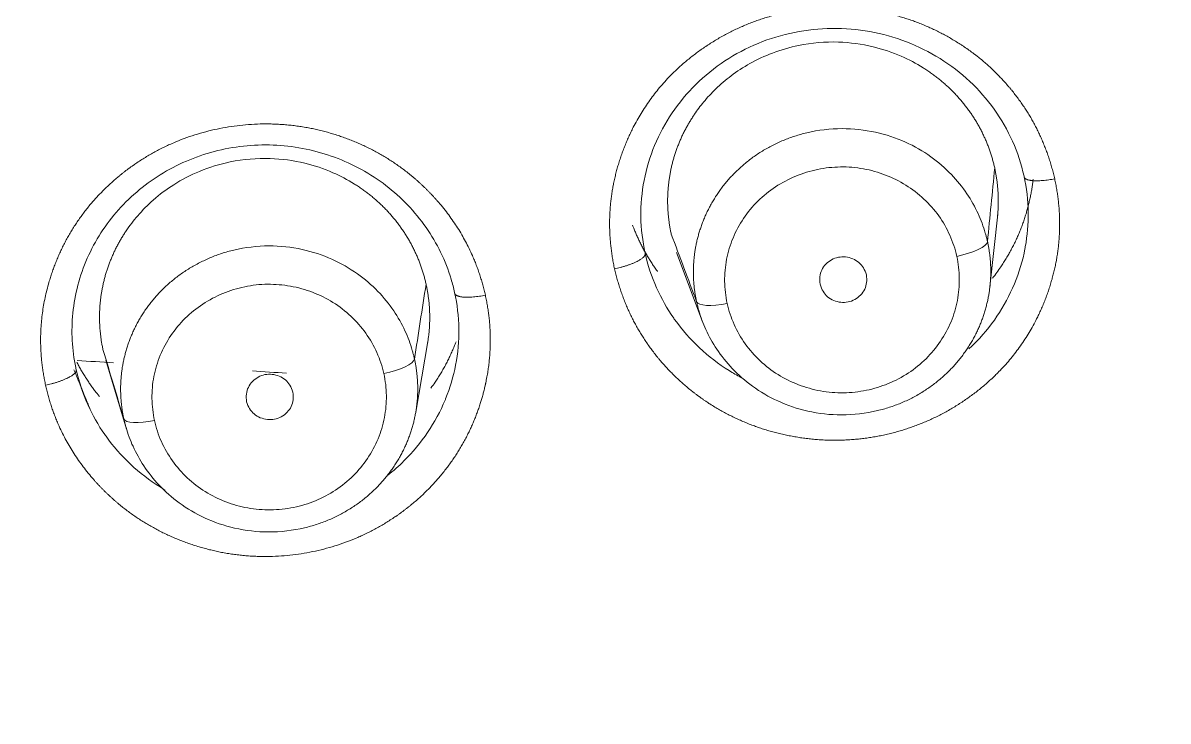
# Model space of a CAD drawing. Extents: x 6534 to 7663, y 0 to 827.
# Drawn here: x 7138.55 to 7149.49, y 538.16 to 544.82 of the extents above; entities that cross this region are included whole.
import ezdxf

# ---------------------------------------------------------------- set-up
doc = ezdxf.new("R2010")
doc.units = 0
doc.header["$LTSCALE"] = 30
doc.header["$MEASUREMENT"] = 0
doc.layers.add('1', color=7, linetype='CONTINUOUS')

msp = doc.modelspace()

# ---------------------------------------------------------------- linework, layer by layer
at = {"layer": '1', "color": 7, "linetype": 'Continuous', "lineweight": 18}
for p, q in [((7147.784, 542.298), (7147.859, 542.991)), ((7144.79, 542.627), (7145.037, 541.973)), ((7142.3, 541.102), (7142.415, 541.777)), ((7139.339, 541.598), (7139.538, 540.94))]:
    msp.add_line(p, q, dxfattribs=at)
for centre, major_axis, ratio, start_param, end_param in [((7103.394, 533.921), (62.577, 0), 0.961466, 0, 3.141593), ((7103.394, 533.307), (-60.5, 0), 0.961466, 2.420581, 4.712389), ((7103.394, 533.445), (60, 0), 0.961466, 4.72417, 7.853982), ((7103.394, 533.445), (-59.925, 0), 0.961466, 1.570796, 4.712389), ((7147.468, 542.672), (0.293, 0.065), 0.268922, 4.653517, 6.196186), ((7145.275, 542.224), (-0.293, -0.065), 0.268972, 0.038311, 1.511201), ((7141.995, 541.554), (0.293, 0.065), 0.268899, 4.653161, 6.17876), ((7139.805, 541.106), (-0.293, -0.065), 0.268947, 0.020618, 1.51132)]:
    msp.add_ellipse(centre, major_axis=major_axis, ratio=ratio, start_param=start_param, end_param=end_param, dxfattribs=at)
at = {"layer": '1', "color": 7, "linetype": 'Continuous', "lineweight": 13}
for centre, major_axis, start_param, end_param in [((7103.394, 533.307), (-59.425, 0), 1.570796, 4.70194), ((7103.394, 533.307), (-57.948, 0), 1.579187, 4.712389), ((7103.394, 533.352), (57.403, 0), 4.721079, 7.853982)]:
    msp.add_ellipse(centre, major_axis=major_axis, ratio=0.961466, start_param=start_param, end_param=end_param, dxfattribs=at)
at = {"layer": '1', "color": 7, "linetype": 'Continuous', "lineweight": 18}
for points, degree, knots in [([(7166.294, 539.074), (7166.294, 540.248), (7166.258, 541.41), (7166.12, 543.707), (7166.018, 544.842), (7165.75, 547.082), (7165.585, 548.187), (7165.197, 550.363), (7164.975, 551.435), (7164.475, 553.544), (7164.199, 554.581), (7163.597, 556.617), (7163.271, 557.616), (7162.575, 559.575), (7161.835, 561.496), (7160.604, 564.256), (7159.265, 566.892), (7157.831, 569.404), (7156.313, 571.788), (7154.724, 574.047), (7153.075, 576.18), (7151.377, 578.188), (7150.219, 579.446), (7149.343, 580.359), (7148.903, 580.808), (7148.387, 581.319), (7148.129, 581.571), (7147.999, 581.696), (7147.935, 581.759), (7147.902, 581.79), (7147.886, 581.805), (7147.878, 581.813), (7147.874, 581.817), (7147.872, 581.819), (7147.871, 581.82), (7147.871, 581.82), (7147.87, 581.821), (7147.87, 581.821), (7146.369, 583.264), (7144.797, 584.628), (7141.532, 587.19), (7139.839, 588.386), (7136.351, 590.604), (7134.557, 591.624), (7130.886, 593.484), (7129.01, 594.323), (7125.197, 595.814), (7123.26, 596.467), (7119.345, 597.585), (7117.367, 598.05), (7113.39, 598.792), (7111.39, 599.069), (7107.389, 599.438), (7105.388, 599.529), (7103.394, 599.529)], 3, [0, 0, 0, 0, 0.03125, 0.03125, 0.0625, 0.0625, 0.09375, 0.09375, 0.125, 0.125, 0.15625, 0.15625, 0.1875, 0.1875, 0.21875, 0.25, 0.28125, 0.3125, 0.34375, 0.375, 0.40625, 0.4375, 0.46875, 0.46875, 0.484375, 0.492187, 0.496094, 0.498047, 0.499023, 0.499512, 0.499756, 0.499878, 0.499939, 0.499969, 0.499985, 0.499992, 0.499992, 0.5, 0.5, 0.5625, 0.5625, 0.625, 0.625, 0.6875, 0.6875, 0.75, 0.75, 0.8125, 0.8125, 0.875, 0.875, 0.9375, 0.9375, 1, 1, 1, 1]), ([(7144.491, 542.621), (7144.466, 542.735), (7144.452, 542.851), (7144.449, 543.084), (7144.459, 543.2), (7144.504, 543.429), (7144.537, 543.541), (7144.627, 543.757), (7144.683, 543.861), (7144.815, 544.056), (7144.891, 544.147), (7145.06, 544.313), (7145.153, 544.389), (7145.353, 544.52), (7145.459, 544.576), (7145.682, 544.668), (7145.798, 544.703), (7146.035, 544.751), (7146.155, 544.764), (7146.398, 544.766), (7146.519, 544.756), (7146.757, 544.713), (7146.874, 544.681), (7147.098, 544.594), (7147.206, 544.54), (7147.409, 544.414), (7147.504, 544.341), (7147.678, 544.178), (7147.756, 544.089), (7147.893, 543.897), (7147.952, 543.794), (7148.048, 543.581), (7148.085, 543.469), (7148.11, 543.355)], 3, [0, 0, 0, 0, 0.0625, 0.0625, 0.125, 0.125, 0.1875, 0.1875, 0.25, 0.25, 0.3125, 0.3125, 0.375, 0.375, 0.4375, 0.4375, 0.5, 0.5, 0.5625, 0.5625, 0.625, 0.625, 0.6875, 0.6875, 0.75, 0.75, 0.8125, 0.8125, 0.875, 0.875, 0.9375, 0.9375, 1, 1, 1, 1]), ([(7144.741, 542.802), (7144.738, 542.814), (7144.733, 542.838), (7144.726, 542.875), (7144.72, 542.912), (7144.716, 542.949), (7144.712, 542.987), (7144.709, 543.024), (7144.707, 543.062), (7144.706, 543.1), (7144.706, 543.137), (7144.707, 543.175), (7144.709, 543.213), (7144.712, 543.251), (7144.716, 543.289), (7144.721, 543.327), (7144.727, 543.365), (7144.734, 543.403), (7144.742, 543.441), (7144.751, 543.478), (7144.761, 543.516), (7144.772, 543.553), (7144.785, 543.59), (7144.798, 543.627), (7144.812, 543.664), (7144.827, 543.7), (7144.843, 543.736), (7144.86, 543.772), (7144.878, 543.807), (7144.898, 543.842), (7144.918, 543.876), (7144.939, 543.91), (7144.98, 543.974), (7145.052, 544.069), (7145.168, 544.195), (7145.315, 544.32), (7145.495, 544.437), (7145.712, 544.538), (7145.995, 544.62), (7146.322, 544.648), (7146.655, 544.603), (7146.926, 544.512), (7147.086, 544.428), (7147.164, 544.378), (7147.182, 544.366), (7147.2, 544.354), (7147.218, 544.342), (7147.236, 544.329), (7147.253, 544.317), (7147.27, 544.303), (7147.287, 544.29), (7147.304, 544.277), (7147.321, 544.263), (7147.337, 544.249), (7147.353, 544.235), (7147.369, 544.221), (7147.385, 544.207), (7147.4, 544.192), (7147.416, 544.177), (7147.431, 544.162), (7147.445, 544.147), (7147.46, 544.131), (7147.474, 544.116), (7147.488, 544.1), (7147.502, 544.084), (7147.516, 544.068), (7147.529, 544.052), (7147.542, 544.036), (7147.555, 544.019), (7147.568, 544.003), (7147.58, 543.986), (7147.592, 543.969), (7147.604, 543.952), (7147.616, 543.935), (7147.627, 543.917), (7147.638, 543.9), (7147.649, 543.882), (7147.66, 543.865), (7147.67, 543.847), (7147.68, 543.829), (7147.69, 543.811), (7147.699, 543.793), (7147.709, 543.774), (7147.718, 543.756), (7147.726, 543.738), (7147.735, 543.719), (7147.743, 543.701), (7147.751, 543.682), (7147.759, 543.663), (7147.766, 543.644), (7147.773, 543.625), (7147.78, 543.606), (7147.787, 543.587), (7147.793, 543.568), (7147.799, 543.549), (7147.805, 543.53), (7147.81, 543.511), (7147.815, 543.491), (7147.82, 543.472), (7147.825, 543.453), (7147.828, 543.44), (7147.83, 543.433)], 3, [0, 0, 0, 0, 0.007808, 0.015634, 0.023477, 0.031338, 0.039215, 0.04711, 0.055022, 0.062951, 0.070898, 0.078861, 0.086842, 0.094841, 0.102856, 0.110889, 0.118938, 0.127005, 0.13509, 0.143191, 0.15131, 0.159445, 0.167598, 0.175768, 0.183955, 0.19216, 0.200381, 0.20862, 0.216876, 0.225148, 0.233438, 0.241745, 0.25007, 0.280766, 0.315864, 0.355358, 0.399242, 0.447512, 0.500159, 0.57734, 0.644702, 0.702243, 0.749962, 0.754414, 0.758861, 0.763303, 0.767739, 0.772171, 0.776598, 0.78102, 0.785437, 0.789849, 0.794256, 0.798658, 0.803055, 0.807447, 0.811834, 0.816216, 0.820594, 0.824966, 0.829333, 0.833696, 0.838053, 0.842406, 0.846753, 0.851096, 0.855434, 0.859767, 0.864094, 0.868417, 0.872735, 0.877049, 0.881357, 0.88566, 0.889958, 0.894252, 0.89854, 0.902824, 0.907103, 0.911377, 0.915646, 0.91991, 0.924169, 0.928423, 0.932673, 0.936917, 0.941157, 0.945391, 0.949621, 0.953846, 0.958066, 0.962282, 0.966492, 0.970697, 0.974898, 0.979094, 0.983285, 0.987471, 0.991652, 0.995828, 1, 1, 1, 1]), ([(7147.761, 542.73), (7147.76, 542.735), (7147.758, 542.746), (7147.754, 542.763), (7147.749, 542.779), (7147.745, 542.795), (7147.724, 542.87), (7147.674, 543.005), (7147.567, 543.195), (7147.417, 543.381), (7147.22, 543.551), (7146.976, 543.691), (7146.688, 543.786), (7146.366, 543.821), (7146.125, 543.793), (7145.977, 543.754), (7145.92, 543.737), (7145.865, 543.718), (7145.811, 543.697), (7145.759, 543.674), (7145.708, 543.649), (7145.659, 543.623), (7145.611, 543.595), (7145.565, 543.566), (7145.521, 543.535), (7145.478, 543.503), (7145.437, 543.469), (7145.398, 543.435), (7145.36, 543.399), (7145.324, 543.363), (7145.29, 543.326), (7145.258, 543.288), (7145.227, 543.249), (7145.198, 543.21), (7145.171, 543.17), (7145.146, 543.13), (7145.122, 543.089), (7145.1, 543.048), (7145.08, 543.007), (7145.061, 542.966), (7145.044, 542.925), (7145.029, 542.883), (7145.015, 542.842), (7145.002, 542.801), (7144.991, 542.76), (7144.982, 542.719), (7144.973, 542.678), (7144.967, 542.638), (7144.961, 542.598), (7144.957, 542.558), (7144.954, 542.519), (7144.952, 542.48), (7144.952, 542.442), (7144.952, 542.404), (7144.954, 542.367), (7144.956, 542.33), (7144.96, 542.294), (7144.964, 542.259), (7144.97, 542.224), (7144.976, 542.19), (7144.98, 542.167), (7144.983, 542.156)], 3, [0, 0, 0, 0, 0.003927, 0.007866, 0.011819, 0.015784, 0.019761, 0.065642, 0.11591, 0.170563, 0.229597, 0.293009, 0.360795, 0.432949, 0.509466, 0.522824, 0.536063, 0.549181, 0.56218, 0.575059, 0.587818, 0.600458, 0.612977, 0.625377, 0.637656, 0.649816, 0.661857, 0.673777, 0.685578, 0.697258, 0.70882, 0.720261, 0.731582, 0.742784, 0.753866, 0.764829, 0.775671, 0.786394, 0.796998, 0.807481, 0.817845, 0.828089, 0.838214, 0.848218, 0.858104, 0.867869, 0.877515, 0.887041, 0.896448, 0.905735, 0.914902, 0.92395, 0.932879, 0.941687, 0.950376, 0.958946, 0.967396, 0.975726, 0.983937, 0.992028, 1, 1, 1, 1]), ([(7139.057, 541.51), (7139.056, 541.516), (7139.018, 541.692), (7138.998, 542.057), (7139.137, 542.584), (7139.439, 543.052), (7139.875, 543.411), (7140.403, 543.626), (7140.975, 543.678), (7141.536, 543.561), (7142.034, 543.288), (7142.423, 542.881), (7142.605, 542.508), (7142.662, 542.288), (7142.672, 542.245)], 3, [0, 0, 0, 0, 0.003406, 0.096975, 0.19437, 0.29215, 0.389868, 0.487607, 0.585332, 0.683082, 0.780758, 0.878502, 0.976486, 1, 1, 1, 1]), ([(7139.315, 541.693), (7139.312, 541.705), (7139.307, 541.729), (7139.3, 541.766), (7139.294, 541.803), (7139.29, 541.84), (7139.286, 541.878), (7139.283, 541.915), (7139.281, 541.953), (7139.28, 541.99), (7139.28, 542.028), (7139.281, 542.066), (7139.283, 542.104), (7139.286, 542.142), (7139.29, 542.18), (7139.295, 542.218), (7139.301, 542.256), (7139.308, 542.294), (7139.316, 542.331), (7139.325, 542.369), (7139.335, 542.406), (7139.346, 542.444), (7139.358, 542.481), (7139.372, 542.518), (7139.386, 542.554), (7139.401, 542.59), (7139.417, 542.626), (7139.434, 542.662), (7139.452, 542.697), (7139.471, 542.732), (7139.491, 542.766), (7139.512, 542.8), (7139.56, 542.873), (7139.648, 542.987), (7139.797, 543.138), (7139.993, 543.285), (7140.24, 543.413), (7140.55, 543.508), (7140.894, 543.537), (7141.227, 543.492), (7141.497, 543.401), (7141.656, 543.317), (7141.734, 543.268), (7141.753, 543.256), (7141.771, 543.244), (7141.788, 543.232), (7141.806, 543.219), (7141.823, 543.206), (7141.841, 543.193), (7141.858, 543.18), (7141.874, 543.166), (7141.891, 543.153), (7141.907, 543.139), (7141.923, 543.125), (7141.939, 543.111), (7141.955, 543.096), (7141.971, 543.082), (7141.986, 543.067), (7142.001, 543.052), (7142.016, 543.037), (7142.03, 543.021), (7142.044, 543.006), (7142.059, 542.99), (7142.072, 542.974), (7142.086, 542.958), (7142.099, 542.942), (7142.112, 542.926), (7142.125, 542.909), (7142.138, 542.892), (7142.15, 542.876), (7142.162, 542.859), (7142.174, 542.842), (7142.186, 542.825), (7142.197, 542.807), (7142.208, 542.79), (7142.219, 542.772), (7142.23, 542.755), (7142.24, 542.737), (7142.25, 542.719), (7142.26, 542.701), (7142.269, 542.683), (7142.278, 542.664), (7142.287, 542.646), (7142.296, 542.628), (7142.305, 542.609), (7142.313, 542.591), (7142.321, 542.572), (7142.328, 542.553), (7142.336, 542.534), (7142.343, 542.515), (7142.35, 542.497), (7142.356, 542.478), (7142.363, 542.458), (7142.369, 542.439), (7142.375, 542.42), (7142.38, 542.401), (7142.385, 542.382), (7142.39, 542.362), (7142.395, 542.343), (7142.398, 542.33), (7142.399, 542.323)], 3, [0, 0, 0, 0, 0.007812, 0.015641, 0.023487, 0.03135, 0.039231, 0.047129, 0.055044, 0.062976, 0.070926, 0.078892, 0.086876, 0.094877, 0.102895, 0.110931, 0.118984, 0.127053, 0.13514, 0.143245, 0.151366, 0.159504, 0.16766, 0.175833, 0.184023, 0.19223, 0.200454, 0.208695, 0.216954, 0.22523, 0.233522, 0.241832, 0.250159, 0.287515, 0.331194, 0.381189, 0.437493, 0.500095, 0.577273, 0.644632, 0.702161, 0.749854, 0.754307, 0.758755, 0.763199, 0.767637, 0.77207, 0.776498, 0.780922, 0.78534, 0.789754, 0.794162, 0.798566, 0.802965, 0.807358, 0.811747, 0.816131, 0.82051, 0.824885, 0.829254, 0.833618, 0.837977, 0.842332, 0.846681, 0.851026, 0.855366, 0.859701, 0.86403, 0.868355, 0.872675, 0.876991, 0.881301, 0.885606, 0.889907, 0.894202, 0.898493, 0.902779, 0.907059, 0.911335, 0.915606, 0.919873, 0.924134, 0.92839, 0.932642, 0.936888, 0.94113, 0.945367, 0.949598, 0.953825, 0.958048, 0.962265, 0.966477, 0.970685, 0.974887, 0.979085, 0.983278, 0.987466, 0.991649, 0.995827, 1, 1, 1, 1]), ([(7147.83, 543.433), (7147.832, 543.421), (7147.837, 543.397), (7147.844, 543.36), (7147.85, 543.323), (7147.854, 543.286), (7147.858, 543.249), (7147.861, 543.211), (7147.863, 543.173), (7147.864, 543.136), (7147.864, 543.098), (7147.863, 543.06), (7147.861, 543.022), (7147.858, 542.988), (7147.856, 542.968), (7147.855, 542.96)], 3, [0, 0, 0, 0, 0.078133, 0.156435, 0.234907, 0.313549, 0.392362, 0.471345, 0.550498, 0.629822, 0.709316, 0.788982, 0.868819, 0.948827, 1, 1, 1, 1]), ([(7147.809, 542.381), (7147.837, 542.417), (7147.868, 542.46), (7147.902, 542.51), (7147.915, 542.53), (7147.927, 542.55), (7147.94, 542.57), (7147.952, 542.591), (7147.964, 542.611), (7147.975, 542.631), (7147.986, 542.652), (7147.997, 542.673), (7148.008, 542.694), (7148.019, 542.714), (7148.029, 542.735), (7148.039, 542.757), (7148.048, 542.778), (7148.058, 542.799), (7148.067, 542.82), (7148.075, 542.842), (7148.084, 542.863), (7148.092, 542.885), (7148.1, 542.906), (7148.108, 542.928), (7148.115, 542.95), (7148.122, 542.972), (7148.129, 542.994), (7148.135, 543.016), (7148.141, 543.038), (7148.147, 543.06), (7148.153, 543.082), (7148.158, 543.104), (7148.163, 543.126), (7148.168, 543.148), (7148.173, 543.17), (7148.177, 543.192), (7148.181, 543.215), (7148.185, 543.237), (7148.188, 543.259), (7148.191, 543.281), (7148.194, 543.304), (7148.196, 543.318), (7148.197, 543.326)], 3, [0, 0, 0, 0, 0.129941, 0.152776, 0.175585, 0.198366, 0.221119, 0.243845, 0.266543, 0.289214, 0.311858, 0.334474, 0.357063, 0.379624, 0.402158, 0.424665, 0.447145, 0.469597, 0.492021, 0.514419, 0.536789, 0.559132, 0.581448, 0.603736, 0.625997, 0.648231, 0.670438, 0.692618, 0.71477, 0.736895, 0.758994, 0.781065, 0.803108, 0.825125, 0.847115, 0.869077, 0.891013, 0.912921, 0.934803, 0.956657, 0.978485, 1, 1, 1, 1]), ([(7148.11, 543.355), (7148.135, 543.242), (7148.148, 543.125), (7148.151, 542.899), (7148.142, 542.789), (7148.122, 542.681)], 3, [0, 0, 0, 0, 0.513808, 0.513808, 1, 1, 1, 1]), ([(7144.372, 542.886), (7144.375, 542.877), (7144.384, 542.856), (7144.398, 542.821), (7144.414, 542.783), (7144.432, 542.744), (7144.45, 542.706), (7144.47, 542.669), (7144.49, 542.631), (7144.511, 542.595), (7144.534, 542.558), (7144.557, 542.522), (7144.581, 542.486), (7144.599, 542.46), (7144.609, 542.446), (7144.61, 542.444)], 3, [0, 0, 0, 0, 0.054396, 0.137928, 0.221651, 0.305566, 0.389671, 0.473969, 0.558457, 0.643137, 0.728009, 0.813071, 0.898325, 0.983769, 1, 1, 1, 1]), ([(7144.983, 542.156), (7144.984, 542.15), (7144.987, 542.139), (7144.991, 542.123), (7144.995, 542.106), (7144.999, 542.09), (7145.02, 542.017), (7145.069, 541.884), (7145.174, 541.696), (7145.322, 541.511), (7145.517, 541.34), (7145.76, 541.198), (7146.049, 541.101), (7146.374, 541.064), (7146.618, 541.093), (7146.768, 541.132), (7146.824, 541.149), (7146.88, 541.168), (7146.933, 541.189), (7146.986, 541.212), (7147.037, 541.237), (7147.086, 541.263), (7147.134, 541.291), (7147.18, 541.321), (7147.224, 541.352), (7147.267, 541.384), (7147.308, 541.417), (7147.348, 541.452), (7147.385, 541.488), (7147.421, 541.524), (7147.455, 541.561), (7147.487, 541.599), (7147.518, 541.638), (7147.547, 541.678), (7147.574, 541.717), (7147.599, 541.758), (7147.623, 541.798), (7147.645, 541.839), (7147.665, 541.88), (7147.684, 541.922), (7147.701, 541.963), (7147.716, 542.004), (7147.73, 542.046), (7147.742, 542.087), (7147.753, 542.128), (7147.763, 542.169), (7147.771, 542.209), (7147.778, 542.249), (7147.783, 542.289), (7147.787, 542.329), (7147.79, 542.368), (7147.792, 542.407), (7147.792, 542.445), (7147.792, 542.483), (7147.79, 542.52), (7147.788, 542.556), (7147.784, 542.592), (7147.78, 542.627), (7147.774, 542.662), (7147.768, 542.696), (7147.764, 542.719), (7147.761, 542.73)], 3, [0, 0, 0, 0, 0.004015, 0.007995, 0.011942, 0.015855, 0.019734, 0.064711, 0.114332, 0.168596, 0.227502, 0.291048, 0.359233, 0.432055, 0.509512, 0.522903, 0.536174, 0.549323, 0.562352, 0.575259, 0.588045, 0.600709, 0.613253, 0.625675, 0.637976, 0.650155, 0.662214, 0.674151, 0.685967, 0.697661, 0.709235, 0.720687, 0.732017, 0.743227, 0.754315, 0.765281, 0.776127, 0.786851, 0.797453, 0.807934, 0.818294, 0.828533, 0.83865, 0.848646, 0.85852, 0.868273, 0.877905, 0.887415, 0.896804, 0.906071, 0.915217, 0.924242, 0.933145, 0.941927, 0.950587, 0.959126, 0.967544, 0.97584, 0.984015, 0.992068, 1, 1, 1, 1]), ([(7142.288, 541.61), (7142.287, 541.615), (7142.285, 541.626), (7142.281, 541.643), (7142.276, 541.659), (7142.272, 541.676), (7142.251, 541.751), (7142.2, 541.887), (7142.092, 542.079), (7141.94, 542.265), (7141.743, 542.434), (7141.499, 542.573), (7141.212, 542.667), (7140.892, 542.702), (7140.652, 542.673), (7140.505, 542.635), (7140.448, 542.618), (7140.393, 542.599), (7140.34, 542.578), (7140.288, 542.555), (7140.237, 542.53), (7140.188, 542.504), (7140.14, 542.476), (7140.094, 542.447), (7140.049, 542.416), (7140.007, 542.384), (7139.966, 542.351), (7139.926, 542.316), (7139.889, 542.281), (7139.853, 542.245), (7139.819, 542.207), (7139.787, 542.17), (7139.756, 542.131), (7139.727, 542.092), (7139.7, 542.052), (7139.675, 542.012), (7139.651, 541.971), (7139.629, 541.931), (7139.609, 541.889), (7139.59, 541.848), (7139.573, 541.807), (7139.558, 541.766), (7139.544, 541.724), (7139.532, 541.683), (7139.521, 541.642), (7139.511, 541.601), (7139.503, 541.561), (7139.496, 541.521), (7139.491, 541.481), (7139.487, 541.441), (7139.484, 541.402), (7139.482, 541.363), (7139.481, 541.325), (7139.482, 541.287), (7139.483, 541.25), (7139.486, 541.214), (7139.489, 541.177), (7139.494, 541.142), (7139.499, 541.107), (7139.505, 541.073), (7139.51, 541.051), (7139.512, 541.04)], 3, [0, 0, 0, 0, 0.00393, 0.007893, 0.011888, 0.015916, 0.019977, 0.066373, 0.117006, 0.171871, 0.230967, 0.29429, 0.361837, 0.433604, 0.509587, 0.522943, 0.53618, 0.549297, 0.562294, 0.575172, 0.587929, 0.600567, 0.613085, 0.625483, 0.637761, 0.649919, 0.661958, 0.673877, 0.685676, 0.697355, 0.708914, 0.720353, 0.731673, 0.742873, 0.753953, 0.764913, 0.775754, 0.786475, 0.797076, 0.807557, 0.817918, 0.82816, 0.838282, 0.848284, 0.858166, 0.867929, 0.877572, 0.887095, 0.896498, 0.905782, 0.914946, 0.92399, 0.932915, 0.941719, 0.950404, 0.95897, 0.967415, 0.975741, 0.983947, 0.992033, 1, 1, 1, 1]), ([(7144.764, 542), (7144.701, 542.091), (7144.646, 542.188), (7144.553, 542.396), (7144.516, 542.508), (7144.491, 542.621)], 3, [0, 0, 0, 0, 0.485266, 0.485266, 1, 1, 1, 1]), ([(7142.399, 542.323), (7142.402, 542.311), (7142.407, 542.287), (7142.414, 542.25), (7142.419, 542.213), (7142.424, 542.176), (7142.428, 542.139), (7142.431, 542.101), (7142.433, 542.064), (7142.434, 542.026), (7142.434, 541.988), (7142.433, 541.95), (7142.431, 541.912), (7142.428, 541.874), (7142.424, 541.836), (7142.419, 541.799), (7142.415, 541.774), (7142.413, 541.762)], 3, [0, 0, 0, 0, 0.065848, 0.13184, 0.197976, 0.264256, 0.330679, 0.397246, 0.463958, 0.530814, 0.597813, 0.664957, 0.732245, 0.799678, 0.867254, 0.934976, 1, 1, 1, 1]), ([(7142.672, 542.245), (7142.697, 542.132), (7142.71, 542.016), (7142.713, 541.783), (7142.703, 541.667), (7142.66, 541.443), (7142.628, 541.335), (7142.586, 541.231)], 3, [0, 0, 0, 0, 0.337809, 0.337809, 0.675619, 0.675619, 1, 1, 1, 1]), ([(7142.965, 542.219), (7143.054, 541.818), (7142.97, 541.386), (7142.963, 541.355)], 2, [0, 0, 0, 0.926569, 1, 1, 1]), ([(7142.445, 541.333), (7142.459, 541.351), (7142.477, 541.376), (7142.498, 541.409), (7142.511, 541.429), (7142.524, 541.449), (7142.536, 541.469), (7142.548, 541.489), (7142.56, 541.509), (7142.572, 541.53), (7142.583, 541.55), (7142.594, 541.571), (7142.604, 541.592), (7142.615, 541.613), (7142.625, 541.634), (7142.635, 541.655), (7142.645, 541.676), (7142.654, 541.698), (7142.663, 541.719), (7142.672, 541.74), (7142.679, 541.759), (7142.683, 541.77), (7142.685, 541.774)], 3, [0, 0, 0, 0, 0.136378, 0.183445, 0.230455, 0.277408, 0.324303, 0.371142, 0.417924, 0.464649, 0.511317, 0.557928, 0.604482, 0.65098, 0.69742, 0.743803, 0.79013, 0.836399, 0.882612, 0.928768, 0.974867, 1, 1, 1, 1]), ([(7139.063, 541.581), (7139.066, 541.575), (7139.075, 541.557), (7139.092, 541.526), (7139.113, 541.489), (7139.136, 541.453), (7139.159, 541.417), (7139.182, 541.381), (7139.207, 541.346), (7139.233, 541.311), (7139.257, 541.28), (7139.273, 541.26), (7139.279, 541.252)], 3, [0, 0, 0, 0, 0.049591, 0.157543, 0.265737, 0.374172, 0.482849, 0.591767, 0.700927, 0.810328, 0.919971, 1, 1, 1, 1]), ([(7139.512, 541.04), (7139.514, 541.034), (7139.516, 541.022), (7139.52, 541.006), (7139.525, 540.989), (7139.529, 540.973), (7139.549, 540.901), (7139.598, 540.769), (7139.702, 540.582), (7139.848, 540.398), (7140.042, 540.227), (7140.285, 540.083), (7140.575, 539.985), (7140.901, 539.947), (7141.146, 539.976), (7141.296, 540.014), (7141.353, 540.031), (7141.408, 540.05), (7141.462, 540.072), (7141.514, 540.094), (7141.565, 540.119), (7141.614, 540.146), (7141.662, 540.174), (7141.708, 540.203), (7141.752, 540.234), (7141.795, 540.266), (7141.836, 540.299), (7141.875, 540.334), (7141.913, 540.369), (7141.949, 540.406), (7141.983, 540.443), (7142.015, 540.481), (7142.046, 540.52), (7142.074, 540.559), (7142.101, 540.599), (7142.127, 540.639), (7142.15, 540.679), (7142.172, 540.72), (7142.192, 540.761), (7142.211, 540.802), (7142.228, 540.844), (7142.243, 540.885), (7142.257, 540.926), (7142.27, 540.967), (7142.281, 541.008), (7142.29, 541.049), (7142.298, 541.09), (7142.305, 541.13), (7142.31, 541.17), (7142.314, 541.209), (7142.317, 541.248), (7142.319, 541.287), (7142.32, 541.325), (7142.319, 541.363), (7142.317, 541.4), (7142.315, 541.436), (7142.311, 541.472), (7142.307, 541.508), (7142.302, 541.542), (7142.296, 541.576), (7142.291, 541.599), (7142.288, 541.61)], 3, [0, 0, 0, 0, 0.004119, 0.008174, 0.012167, 0.016097, 0.019963, 0.064396, 0.113626, 0.167651, 0.226467, 0.290074, 0.358468, 0.431645, 0.509603, 0.522987, 0.536251, 0.549393, 0.562415, 0.575315, 0.588095, 0.600753, 0.613291, 0.625707, 0.638002, 0.650177, 0.66223, 0.674162, 0.685973, 0.697664, 0.709233, 0.720681, 0.732008, 0.743214, 0.754299, 0.765262, 0.776105, 0.786827, 0.797427, 0.807907, 0.818265, 0.828503, 0.838619, 0.848614, 0.858488, 0.868241, 0.877873, 0.887383, 0.896773, 0.906041, 0.915189, 0.924215, 0.93312, 0.941904, 0.950567, 0.959108, 0.967529, 0.975828, 0.984007, 0.992064, 1, 1, 1, 1]), ([(7139.33, 540.889), (7139.267, 540.98), (7139.212, 541.077), (7139.119, 541.284), (7139.083, 541.396), (7139.058, 541.51)], 3, [0, 0, 0, 0, 0.485265, 0.485265, 1, 1, 1, 1])]:
    msp.add_open_spline(points, degree=degree, knots=knots, dxfattribs=at)
at = {"layer": '1', "color": 7, "linetype": 'Continuous', "lineweight": 13}
for points, degree, knots in [([(7144.199, 542.471), (7144.111, 542.878), (7144.187, 543.27), (7144.226, 543.47), (7144.383, 543.853), (7144.726, 544.366), (7145.084, 544.602), (7145.444, 544.84), (7145.865, 544.923), (7146.283, 545.006), (7146.705, 544.929), (7147.123, 544.852), (7147.479, 544.628), (7147.655, 544.518), (7147.956, 544.233), (7148.075, 544.066), (7148.308, 543.74), (7148.403, 543.33)], 2, [0, 0, 0, 0.125, 0.125, 0.1875, 0.25, 0.375, 0.375, 0.5, 0.5, 0.625, 0.625, 0.75, 0.75, 0.8125, 0.875, 0.875, 1, 1, 1]), ([(7138.765, 541.361), (7138.676, 541.762), (7138.792, 542.362), (7138.948, 542.741), (7139.177, 543.082), (7139.472, 543.373), (7139.646, 543.489), (7139.998, 543.722), (7140.841, 543.894), (7141.264, 543.818), (7141.472, 543.78), (7141.864, 543.628), (7142.216, 543.407), (7142.368, 543.263), (7142.518, 543.121), (7142.876, 542.62), (7142.965, 542.219)], 2, [0, 0, 0, 0.125, 0.1875, 0.25, 0.3125, 0.375, 0.375, 0.5, 0.625, 0.625, 0.6875, 0.75, 0.8125, 0.8125, 0.875, 1, 1, 1]), ([(7145.275, 542.141), (7145.26, 542.21), (7145.251, 542.281), (7145.25, 542.422), (7145.256, 542.492), (7145.283, 542.631), (7145.303, 542.699), (7145.358, 542.83), (7145.391, 542.893), (7145.471, 543.011), (7145.517, 543.067), (7145.62, 543.168), (7145.676, 543.213), (7145.797, 543.293), (7145.862, 543.327), (7145.996, 543.383), (7146.067, 543.405), (7146.21, 543.434), (7146.283, 543.442), (7146.43, 543.444), (7146.504, 543.438), (7146.648, 543.412), (7146.719, 543.392), (7146.855, 543.34), (7146.92, 543.307), (7147.043, 543.231), (7147.101, 543.186), (7147.206, 543.088), (7147.254, 543.034), (7147.337, 542.918), (7147.372, 542.856), (7147.43, 542.726), (7147.453, 542.659), (7147.468, 542.59)], 3, [0, 0, 0, 0, 0.0625, 0.0625, 0.125, 0.125, 0.1875, 0.1875, 0.25, 0.25, 0.3125, 0.3125, 0.375, 0.375, 0.4375, 0.4375, 0.5, 0.5, 0.5625, 0.5625, 0.625, 0.625, 0.6875, 0.6875, 0.75, 0.75, 0.8125, 0.8125, 0.875, 0.875, 0.9375, 0.9375, 1, 1, 1, 1]), ([(7148.403, 543.33), (7148.491, 542.923), (7148.415, 542.532), (7148.376, 542.332), (7148.219, 541.948), (7147.875, 541.436), (7147.517, 541.199), (7147.157, 540.962), (7146.736, 540.878), (7146.319, 540.795), (7145.896, 540.873), (7145.478, 540.95), (7145.122, 541.174), (7144.947, 541.284), (7144.646, 541.569), (7144.527, 541.736), (7144.294, 542.062), (7144.199, 542.471)], 2, [0, 0, 0, 0.125, 0.125, 0.1875, 0.25, 0.375, 0.375, 0.5, 0.5, 0.625, 0.625, 0.75, 0.75, 0.8125, 0.875, 0.875, 1, 1, 1]), ([(7148.122, 542.681), (7148.121, 542.675), (7148.12, 542.668), (7148.097, 542.548), (7148.063, 542.436), (7147.973, 542.22), (7147.917, 542.116), (7147.786, 541.921), (7147.71, 541.83), (7147.611, 541.733), (7147.597, 541.719), (7147.582, 541.706)], 3, [0, 0, 0, 0, 0.016682, 0.016682, 0.327049, 0.327049, 0.637415, 0.637415, 0.947781, 0.947781, 1, 1, 1, 1]), ([(7147.468, 542.59), (7147.483, 542.521), (7147.491, 542.45), (7147.493, 542.309), (7147.487, 542.238), (7147.46, 542.1), (7147.44, 542.032), (7147.385, 541.901), (7147.351, 541.838), (7147.271, 541.72), (7147.225, 541.664), (7147.123, 541.563), (7147.067, 541.517), (7146.946, 541.438), (7146.881, 541.403), (7146.746, 541.348), (7146.676, 541.326), (7146.533, 541.297), (7146.459, 541.289), (7146.313, 541.287), (7146.239, 541.293), (7146.095, 541.319), (7146.024, 541.339), (7145.888, 541.391), (7145.822, 541.423), (7145.699, 541.5), (7145.642, 541.544), (7145.537, 541.643), (7145.489, 541.697), (7145.406, 541.813), (7145.37, 541.875), (7145.312, 542.005), (7145.29, 542.072), (7145.275, 542.141)], 3, [0, 0, 0, 0, 0.0625, 0.0625, 0.125, 0.125, 0.1875, 0.1875, 0.25, 0.25, 0.3125, 0.3125, 0.375, 0.375, 0.4375, 0.4375, 0.5, 0.5, 0.5625, 0.5625, 0.625, 0.625, 0.6875, 0.6875, 0.75, 0.75, 0.8125, 0.8125, 0.875, 0.875, 0.9375, 0.9375, 1, 1, 1, 1]), ([(7139.805, 541.023), (7139.79, 541.092), (7139.782, 541.163), (7139.78, 541.304), (7139.786, 541.374), (7139.813, 541.513), (7139.833, 541.581), (7139.887, 541.712), (7139.921, 541.774), (7140.001, 541.893), (7140.047, 541.948), (7140.149, 542.049), (7140.206, 542.094), (7140.326, 542.174), (7140.391, 542.208), (7140.525, 542.264), (7140.596, 542.285), (7140.739, 542.315), (7140.812, 542.323), (7140.959, 542.324), (7141.032, 542.318), (7141.176, 542.293), (7141.247, 542.273), (7141.383, 542.221), (7141.448, 542.188), (7141.571, 542.112), (7141.629, 542.067), (7141.734, 541.969), (7141.781, 541.915), (7141.864, 541.799), (7141.9, 541.737), (7141.958, 541.607), (7141.98, 541.54), (7141.995, 541.471)], 3, [0, 0, 0, 0, 0.0625, 0.0625, 0.125, 0.125, 0.1875, 0.1875, 0.25, 0.25, 0.3125, 0.3125, 0.375, 0.375, 0.4375, 0.4375, 0.5, 0.5, 0.5625, 0.5625, 0.625, 0.625, 0.6875, 0.6875, 0.75, 0.75, 0.8125, 0.8125, 0.875, 0.875, 0.9375, 0.9375, 1, 1, 1, 1]), ([(7145.406, 541.434), (7145.367, 541.455), (7145.33, 541.476), (7145.192, 541.563), (7145.097, 541.636), (7144.923, 541.798), (7144.845, 541.888), (7144.772, 541.989), (7144.768, 541.995), (7144.764, 542)], 3, [0, 0, 0, 0, 0.149194, 0.149194, 0.562759, 0.562759, 0.976324, 0.976324, 1, 1, 1, 1]), ([(7141.995, 541.471), (7142.011, 541.402), (7142.019, 541.332), (7142.021, 541.191), (7142.014, 541.12), (7141.988, 540.982), (7141.967, 540.914), (7141.913, 540.783), (7141.879, 540.72), (7141.799, 540.602), (7141.753, 540.547), (7141.651, 540.446), (7141.595, 540.4), (7141.474, 540.32), (7141.409, 540.286), (7141.275, 540.23), (7141.205, 540.209), (7141.061, 540.18), (7140.988, 540.172), (7140.841, 540.17), (7140.768, 540.176), (7140.624, 540.202), (7140.553, 540.221), (7140.417, 540.274), (7140.352, 540.306), (7140.229, 540.383), (7140.171, 540.427), (7140.066, 540.525), (7140.019, 540.58), (7139.936, 540.696), (7139.9, 540.758), (7139.842, 540.887), (7139.82, 540.955), (7139.805, 541.023)], 3, [0, 0, 0, 0, 0.0625, 0.0625, 0.125, 0.125, 0.1875, 0.1875, 0.25, 0.25, 0.3125, 0.3125, 0.375, 0.375, 0.4375, 0.4375, 0.5, 0.5, 0.5625, 0.5625, 0.625, 0.625, 0.6875, 0.6875, 0.75, 0.75, 0.8125, 0.8125, 0.875, 0.875, 0.9375, 0.9375, 1, 1, 1, 1]), ([(7142.963, 541.355), (7142.925, 541.188), (7142.782, 540.839), (7142.552, 540.498), (7142.257, 540.206), (7142.083, 540.091), (7141.731, 539.857), (7140.888, 539.685), (7140.465, 539.762), (7140.258, 539.8), (7139.866, 539.952), (7139.514, 540.173), (7139.362, 540.317), (7139.212, 540.459), (7138.853, 540.96), (7138.765, 541.361)], 2, [0, 0, 0, 0.060795, 0.133042, 0.205288, 0.277535, 0.277535, 0.422028, 0.566521, 0.566521, 0.638767, 0.711014, 0.78326, 0.78326, 0.855507, 1, 1, 1]), ([(7142.586, 541.231), (7142.584, 541.227), (7142.582, 541.223), (7142.536, 541.111), (7142.48, 541.007), (7142.348, 540.812), (7142.272, 540.721), (7142.139, 540.589), (7142.087, 540.544), (7142.033, 540.501)], 3, [0, 0, 0, 0, 0.015171, 0.015171, 0.396851, 0.396851, 0.77853, 0.77853, 1, 1, 1, 1]), ([(7139.908, 540.359), (7139.891, 540.369), (7139.875, 540.379), (7139.757, 540.452), (7139.662, 540.525), (7139.489, 540.688), (7139.411, 540.777), (7139.338, 540.878), (7139.334, 540.884), (7139.33, 540.889)], 3, [0, 0, 0, 0, 0.072266, 0.072266, 0.523224, 0.523224, 0.974182, 0.974182, 1, 1, 1, 1])]:
    msp.add_open_spline(points, degree=degree, knots=knots, dxfattribs=at)
for points in [[(7147.83, 543.433), (7147.807, 543.199), (7147.784, 542.964), (7147.761, 542.73)], [(7144.741, 542.802), (7144.781, 542.694), (7144.862, 542.479), (7144.942, 542.264), (7144.983, 542.156)], [(7142.399, 542.323), (7142.362, 542.086), (7142.325, 541.848), (7142.288, 541.61)], [(7139.415, 541.575), (7139.299, 541.582), (7139.183, 541.588), (7139.067, 541.595)], [(7141.066, 541.476), (7140.958, 541.482), (7140.849, 541.489), (7140.74, 541.496)]]:
    msp.add_open_spline(points, degree=3, dxfattribs=at)
for points, weights in [([(7148.403, 543.33), (7148.226, 543.294), (7148.105, 543.305), (7148.11, 543.355)], [1.16177876775, 0.935096534446, 0.946632373316, 1.19638628435]), ([(7144.199, 542.471), (7144.384, 542.509), (7144.509, 542.573), (7144.491, 542.621)], [1.19662758387, 0.934546608195, 0.934457502349, 1.19636026633]), ([(7142.965, 542.219), (7142.786, 542.183), (7142.664, 542.194), (7142.672, 542.245)], [1.17407090288, 0.936223390307, 0.942118965901, 1.19175762966]), ([(7138.765, 541.361), (7138.948, 541.398), (7139.072, 541.461), (7139.057, 541.51)], [1.19177715902, 0.936097979452, 0.936074282524, 1.19170606823])]:
    msp.add_rational_spline(points, weights, degree=3, dxfattribs=at)
at = {"layer": '1', "color": 7, "linetype": 'Continuous', "lineweight": 18}
for points, degree in [([(7146.604, 542.413), (7146.59, 542.463), (7146.544, 542.54), (7146.406, 542.598), (7146.266, 542.57), (7146.163, 542.464), (7146.154, 542.375), (7146.162, 542.323)], 3), ([(7146.162, 542.323), (7146.177, 542.273), (7146.222, 542.195), (7146.36, 542.137), (7146.5, 542.165), (7146.603, 542.272), (7146.612, 542.361), (7146.604, 542.413)], 3), ([(7139.315, 541.693), (7139.348, 541.584), (7139.413, 541.366), (7139.479, 541.148), (7139.512, 541.04)], 3), ([(7139.196, 541.117), (7139.036, 541.507)], 1), ([(7141.127, 541.294), (7141.112, 541.343), (7141.067, 541.421), (7140.929, 541.478), (7140.79, 541.451), (7140.686, 541.344), (7140.678, 541.255), (7140.685, 541.203)], 3), ([(7140.685, 541.203), (7140.7, 541.154), (7140.745, 541.076), (7140.883, 541.019), (7141.022, 541.046), (7141.126, 541.153), (7141.134, 541.242), (7141.127, 541.294)], 3)]:
    msp.add_open_spline(points, degree=degree, dxfattribs=at)

doc.saveas('drawing.dxf')
